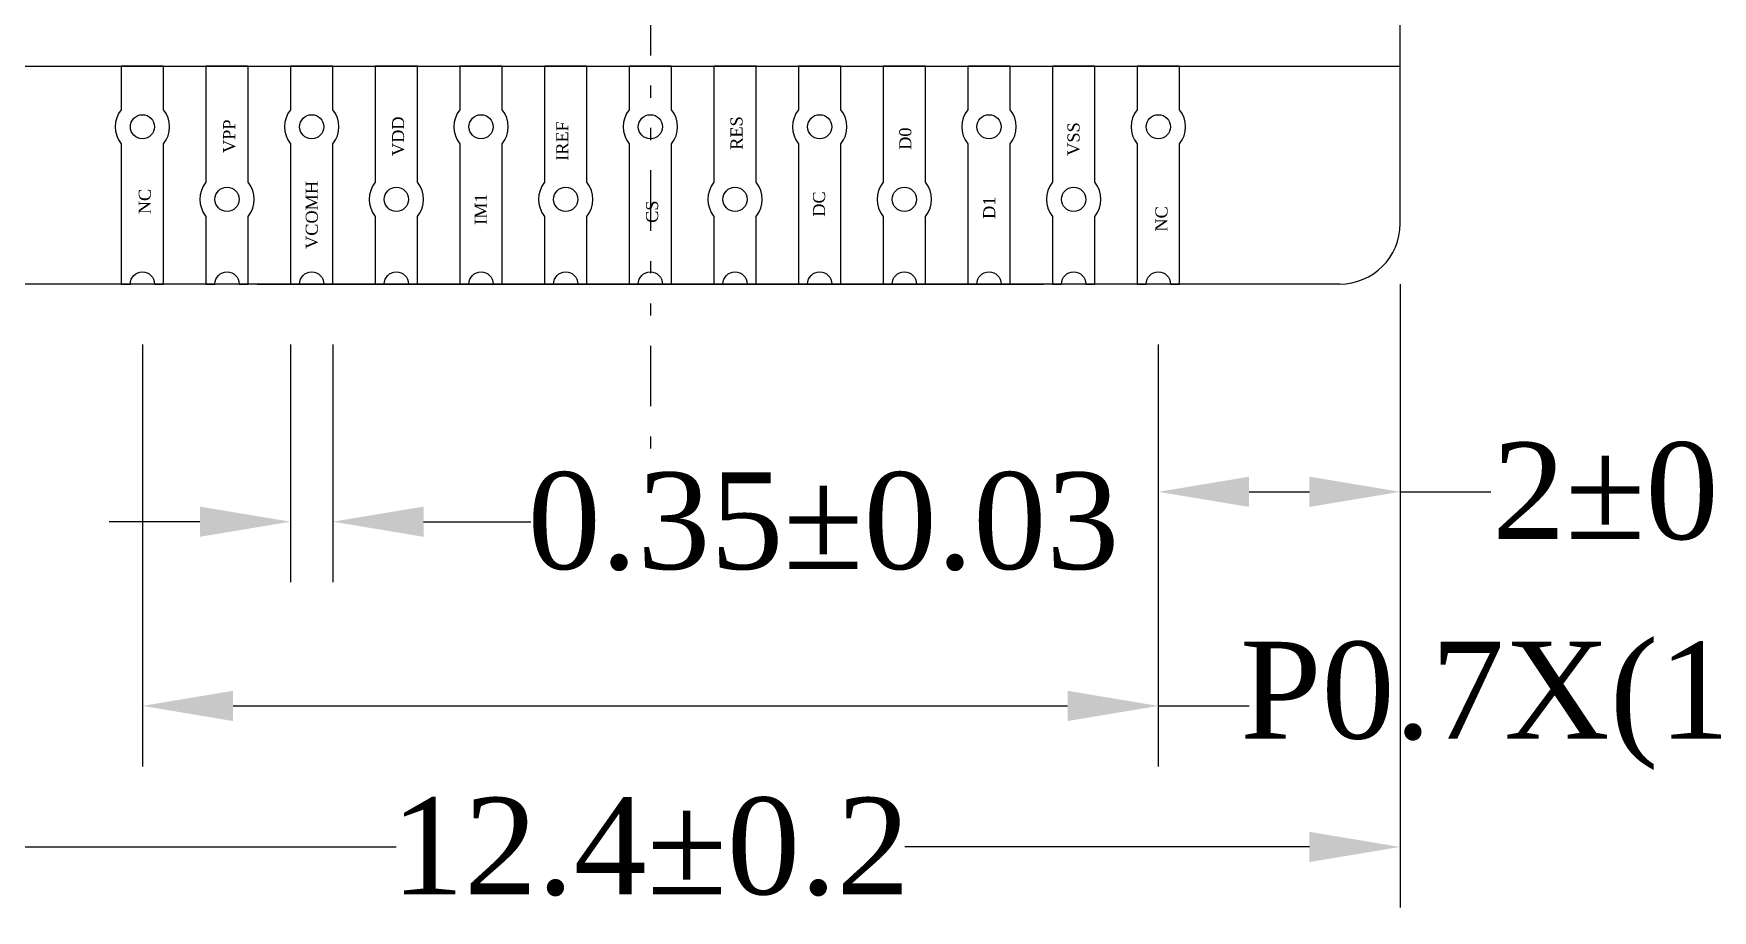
# Model space of a CAD drawing. Extents: x -334 to 152, y -2 to 1135.
# Drawn here: x -106.75 to -92.87, y 1083.04 to 1090.29 of the extents above; entities that cross this region are included whole.
import ezdxf

# ---------------------------------------------------------------- set-up
doc = ezdxf.new("R2010")
doc.units = 0
doc.header["$MEASUREMENT"] = 0
doc.linetypes.add('DIVIDE', pattern=[1.25, 0.5, -0.25, 0, -0.25, 0, -0.25])
doc.layers.add('Frame', color=7, linetype='Continuous')
doc.styles.get("Standard").update_dxf_attribs({"font": 'times.ttf'})
doc.dimstyles.get("Standard").update_dxf_attribs({"dimtxt": 0.18, "dimasz": 0.18, "dimexe": 0.18, "dimexo": 0.0625, "dimgap": 0.09, "dimtad": 0, "dimtih": 1, "dimtoh": 1, "dimdec": 4, "dimzin": 0, "dimdsep": 46, "dimtxsty": 'Standard', "dimcen": 0.09, "dimadec": 0, "dimazin": 0, "dimtfac": 1, "dimtdec": 4, "dimtofl": 0, "dimtmove": 0, "dimatfit": 3, "dimfxl": 1, "dimtolj": 1, "dimtzin": 0, "dimarcsym": 0})

# ---------------------------------------------------------------- blocks, each defined once
blk = doc.blocks.new('*D50')
at = {"color": 0, "lineweight": -2, "transparency": 16777216}
for p, q in [((-107.847, 1088.219), (-107.847, 1083.065)), ((-95.447, 1088.219), (-95.447, 1083.065)), ((-107.097, 1083.565), (-103.749, 1083.565)), ((-96.197, 1083.565), (-99.544, 1083.565))]:
    blk.add_line(p, q, dxfattribs=at)
at = {"color": 0, "transparency": 16777216}
for points in [[(-107.097, 1083.69), (-107.097, 1083.44), (-107.847, 1083.565)], [(-96.197, 1083.69), (-96.197, 1083.44), (-95.447, 1083.565)]]:
    blk.add_solid(points, dxfattribs=at)
at = {"layer": 'Defpoints', "color": 0, "transparency": 16777216}
for p in [(-107.847, 1088.719), (-95.447, 1088.719), (-95.447, 1083.565)]:
    blk.add_point(p, dxfattribs=at)
at = {"color": 0, "transparency": 16777216, "insert": (-101.647, 1083.565), "char_height": 0.8, "attachment_point": 5}
blk.add_mtext('\\A1;12.4±0.2', dxfattribs=at)
blk = doc.blocks.new('*D51')
at = {"color": 0, "lineweight": -2, "transparency": 16777216}
for p, q in [((-104.622, 1087.719), (-104.622, 1085.754)), ((-104.272, 1087.719), (-104.272, 1085.754)), ((-105.372, 1086.254), (-106.122, 1086.254)), ((-103.522, 1086.254), (-102.636, 1086.254))]:
    blk.add_line(p, q, dxfattribs=at)
at = {"color": 0, "transparency": 16777216}
for points in [[(-105.372, 1086.379), (-105.372, 1086.129), (-104.622, 1086.254)], [(-103.522, 1086.379), (-103.522, 1086.129), (-104.272, 1086.254)]]:
    blk.add_solid(points, dxfattribs=at)
at = {"layer": 'Defpoints', "color": 0, "transparency": 16777216}
for p in [(-104.622, 1088.219), (-104.272, 1088.219), (-104.272, 1086.254)]:
    blk.add_point(p, dxfattribs=at)
at = {"color": 0, "transparency": 16777216, "insert": (-100.215, 1086.254), "char_height": 0.8, "attachment_point": 5}
blk.add_mtext('\\A1;0.35%%p0.03', dxfattribs=at)
blk = doc.blocks.new('*D52')
at = {"color": 0, "lineweight": -2, "transparency": 16777216}
for p, q in [((-105.847, 1087.719), (-105.847, 1084.231)), ((-97.447, 1087.719), (-97.447, 1084.231)), ((-105.097, 1084.731), (-98.197, 1084.731)), ((-97.447, 1084.731), (-96.697, 1084.731))]:
    blk.add_line(p, q, dxfattribs=at)
at = {"color": 0, "transparency": 16777216}
for points in [[(-105.097, 1084.856), (-105.097, 1084.606), (-105.847, 1084.731)], [(-98.197, 1084.856), (-98.197, 1084.606), (-97.447, 1084.731)]]:
    blk.add_solid(points, dxfattribs=at)
at = {"layer": 'Defpoints', "color": 0, "transparency": 16777216}
for p in [(-105.847, 1088.219), (-97.447, 1088.219), (-97.447, 1084.731)]:
    blk.add_point(p, dxfattribs=at)
at = {"color": 0, "transparency": 16777216, "insert": (-91.247, 1084.731), "char_height": 0.8, "attachment_point": 5}
blk.add_mtext('\\A1;P0.7X(13-1)=8.4%%P0.05', dxfattribs=at)
blk = doc.blocks.new('*D47')
at = {"color": 0, "lineweight": -2, "transparency": 16777216}
for p, q in [((-95.447, 1088.219), (-95.447, 1086.001)), ((-97.447, 1087.719), (-97.447, 1086.001)), ((-96.697, 1086.501), (-96.197, 1086.501)), ((-95.447, 1086.501), (-94.697, 1086.501))]:
    blk.add_line(p, q, dxfattribs=at)
at = {"color": 0, "transparency": 16777216}
for points in [[(-96.697, 1086.626), (-96.697, 1086.376), (-97.447, 1086.501)], [(-96.197, 1086.626), (-96.197, 1086.376), (-95.447, 1086.501)]]:
    blk.add_solid(points, dxfattribs=at)
at = {"layer": 'Defpoints', "color": 0, "transparency": 16777216}
for p in [(-95.447, 1088.719), (-97.447, 1088.219), (-95.447, 1086.501)]:
    blk.add_point(p, dxfattribs=at)
at = {"color": 0, "transparency": 16777216, "insert": (-92.995, 1086.501), "char_height": 0.8, "attachment_point": 5}
blk.add_mtext('\\A1;2%%P0.15', dxfattribs=at)

msp = doc.modelspace()

# ---------------------------------------------------------------- linework, layer by layer
at = {"color": 1, "linetype": 'DIVIDE'}
msp.add_line((-101.64664, 1126.85887), (-101.64664, 1086.50462), dxfattribs=at)
at = {"color": 34}
for p, q in [((-95.44664, 1088.71887), (-95.44664, 1092.71887)), ((-107.84664, 1090.01887), (-95.44664, 1090.01887)), ((-105.39664, 1090.01887), (-97.89664, 1090.01887)), ((-95.94664, 1088.21887), (-107.34664, 1088.21887))]:
    msp.add_line(p, q, dxfattribs=at)
at = {"color": 2}
for points in [[(-106.02164, 1089.66029, 0.35355339), (-106.02164, 1089.37745), (-106.02164, 1088.21887), (-105.94664, 1088.21887, -1), (-105.74664, 1088.21887), (-105.67164, 1088.21887), (-105.67164, 1089.37745, 0.35355339), (-105.67164, 1089.66029), (-105.67164, 1090.01887), (-106.02164, 1090.01887)], [(-105.32164, 1088.77745), (-105.32164, 1088.21887), (-105.24664, 1088.21887, -1), (-105.04664, 1088.21887), (-104.97164, 1088.21887), (-104.97164, 1088.77745, 0.35355339), (-104.97164, 1089.06029), (-104.97164, 1090.01887), (-105.32164, 1090.01887), (-105.32164, 1089.06029, 0.35355339)], [(-104.62164, 1089.66029, 0.35355339), (-104.62164, 1089.37745), (-104.62164, 1088.21887), (-104.54664, 1088.21887, -1), (-104.34664, 1088.21887), (-104.27164, 1088.21887), (-104.27164, 1089.37745, 0.35355339), (-104.27164, 1089.66029), (-104.27164, 1090.01887), (-104.62164, 1090.01887)], [(-103.92164, 1088.77745), (-103.92164, 1088.21887), (-103.84664, 1088.21887, -1), (-103.64664, 1088.21887), (-103.57164, 1088.21887), (-103.57164, 1088.77745, 0.35355339), (-103.57164, 1089.06029), (-103.57164, 1090.01887), (-103.92164, 1090.01887), (-103.92164, 1089.06029, 0.35355339)], [(-103.22164, 1089.66029, 0.35355339), (-103.22164, 1089.37745), (-103.22164, 1088.21887), (-103.14664, 1088.21887, -1), (-102.94664, 1088.21887), (-102.87164, 1088.21887), (-102.87164, 1089.37745, 0.35355339), (-102.87164, 1089.66029), (-102.87164, 1090.01887), (-103.22164, 1090.01887)], [(-102.52164, 1088.77745), (-102.52164, 1088.21887), (-102.44664, 1088.21887, -1), (-102.24664, 1088.21887), (-102.17164, 1088.21887), (-102.17164, 1088.77745, 0.35355339), (-102.17164, 1089.06029), (-102.17164, 1090.01887), (-102.52164, 1090.01887), (-102.52164, 1089.06029, 0.35355339)], [(-101.82164, 1089.66029, 0.35355339), (-101.82164, 1089.37745), (-101.82164, 1088.21887), (-101.74664, 1088.21887, -1), (-101.54664, 1088.21887), (-101.47164, 1088.21887), (-101.47164, 1089.37745, 0.35355339), (-101.47164, 1089.66029), (-101.47164, 1090.01887), (-101.82164, 1090.01887)], [(-101.12164, 1088.77745), (-101.12164, 1088.21887), (-101.04664, 1088.21887, -1), (-100.84664, 1088.21887), (-100.77164, 1088.21887), (-100.77164, 1088.77745, 0.35355339), (-100.77164, 1089.06029), (-100.77164, 1090.01887), (-101.12164, 1090.01887), (-101.12164, 1089.06029, 0.35355339)], [(-100.42164, 1089.66029, 0.35355339), (-100.42164, 1089.37745), (-100.42164, 1088.21887), (-100.34664, 1088.21887, -1), (-100.14664, 1088.21887), (-100.07164, 1088.21887), (-100.07164, 1089.37745, 0.35355339), (-100.07164, 1089.66029), (-100.07164, 1090.01887), (-100.42164, 1090.01887)], [(-99.72164, 1088.77745), (-99.72164, 1088.21887), (-99.64664, 1088.21887, -1), (-99.44664, 1088.21887), (-99.37164, 1088.21887), (-99.37164, 1088.77745, 0.35355339), (-99.37164, 1089.06029), (-99.37164, 1090.01887), (-99.72164, 1090.01887), (-99.72164, 1089.06029, 0.35355339)], [(-99.02164, 1089.66029, 0.35355339), (-99.02164, 1089.37745), (-99.02164, 1088.21887), (-98.94664, 1088.21887, -1), (-98.74664, 1088.21887), (-98.67164, 1088.21887), (-98.67164, 1089.37745, 0.35355339), (-98.67164, 1089.66029), (-98.67164, 1090.01887), (-99.02164, 1090.01887)], [(-98.32164, 1088.77745), (-98.32164, 1088.21887), (-98.24664, 1088.21887, -1), (-98.04664, 1088.21887), (-97.97164, 1088.21887), (-97.97164, 1088.77745, 0.35355339), (-97.97164, 1089.06029), (-97.97164, 1090.01887), (-98.32164, 1090.01887), (-98.32164, 1089.06029, 0.35355339)], [(-97.62164, 1089.66029, 0.35355339), (-97.62164, 1089.37745), (-97.62164, 1088.21887), (-97.54664, 1088.21887, -1), (-97.34664, 1088.21887), (-97.27164, 1088.21887), (-97.27164, 1089.37745, 0.35355339), (-97.27164, 1089.66029), (-97.27164, 1090.01887), (-97.62164, 1090.01887)]]:
    msp.add_lwpolyline(points, format="xyb", close=True, dxfattribs=at)
at = {"color": 6}
for centre in [(-105.84664, 1089.51887), (-104.44664, 1089.51887), (-103.04664, 1089.51887), (-101.64664, 1089.51887), (-100.24664, 1089.51887), (-98.84664, 1089.51887), (-97.44664, 1089.51887), (-105.14664, 1088.91887), (-103.74664, 1088.91887), (-102.34664, 1088.91887), (-100.94664, 1088.91887), (-99.54664, 1088.91887), (-98.14664, 1088.91887)]:
    msp.add_circle(centre, 0.1, dxfattribs=at)
at = {"color": 34}
msp.add_arc((-95.94664, 1088.71887), 0.5, 270, 0, dxfattribs=at)
at = {"layer": 'Frame', "color": 0}
msp.add_line((-104.89664, 1088.21887), (-98.39664, 1088.21887), dxfattribs=at)

# ---------------------------------------------------------------- texts
at = {"layer": 'Frame', "char_height": 0.1, "attachment_point": 5, "rotation": 90}
for s, insert in [('VPP', (-105.12817, 1089.44048)), ('VDD', (-103.7316, 1089.44048)), ('IREF', (-102.37565, 1089.40109)), ('RES', (-100.93393, 1089.4671)), ('D0', (-99.53825, 1089.42034)), ('VSS', (-98.14693, 1089.41755)), ('VCOMH', (-104.44576, 1088.79008)), ('NC', (-105.82645, 1088.90113)), ('IM1', (-103.04919, 1088.83767)), ('CS', (-101.63221, 1088.8167)), ('DC', (-100.25152, 1088.88016)), ('D1', (-98.84503, 1088.84936)), ('NC', (-97.42024, 1088.75702))]:
    msp.add_mtext(s, dxfattribs=dict(at, insert=insert))

# ---------------------------------------------------------------- dimensions: what is measured, and where the dimension line sits
dim = msp.add_linear_dim(base=(-95.44664, 1083.56541), p1=(-107.84664, 1088.71887), p2=(-95.44664, 1088.71887), dimstyle='Standard', override={"dimtxt": 0.8, "dimasz": 0.75, "dimexe": 0.5, "dimexo": 0.5, "dimgap": 0.1, "dimtih": 0, "dimtoh": 0, "dimdec": 2, "dimzin": 8, "dimazin": 2, "dimtol": 1, "dimtp": 0.2, "dimtm": 0.2, "dimtzin": 8})
dim.commit()
dim.dimension.update_dxf_attribs({"geometry": '*D50', "text_midpoint": (-101.64664, 1083.56541), "dimtype": 160})
for base, p1, p2, text, picture, middle in [((-95.44664, 1086.50117), (-97.44664, 1088.21887), (-95.44664, 1088.71887), '<>%%P0.15', '*D47', (-92.9952, 1086.50117)), ((-97.44664, 1084.73087), (-105.84664, 1088.21887), (-97.44664, 1088.21887), 'P0.7X(13-1)=<>%%P0.05', '*D52', (-91.24697, 1084.73087))]:
    dim = msp.add_linear_dim(base=base, p1=p1, p2=p2, text=text, dimstyle='Standard', override={"dimtxt": 0.8, "dimasz": 0.75, "dimexe": 0.5, "dimexo": 0.5, "dimgap": 0.1, "dimtih": 0, "dimtoh": 0, "dimzin": 8, "dimazin": 2, "dimtzin": 8})
    dim.commit()
    dim.dimension.update_dxf_attribs({"geometry": picture, "text_midpoint": middle})
dim = msp.add_linear_dim(base=(-104.27164, 1086.25409), p1=(-104.62164, 1088.21887), p2=(-104.27164, 1088.21887), text='<>%%p0.03', dimstyle='Standard', override={"dimtxt": 0.8, "dimasz": 0.75, "dimexe": 0.5, "dimexo": 0.5, "dimgap": 0.1, "dimtih": 0, "dimtoh": 0, "dimzin": 8, "dimazin": 2, "dimtzin": 8})
dim.commit()
dim.dimension.update_dxf_attribs({"geometry": '*D51', "text_midpoint": (-100.2154, 1086.25409), "dimtype": 160})

doc.saveas('drawing.dxf')
